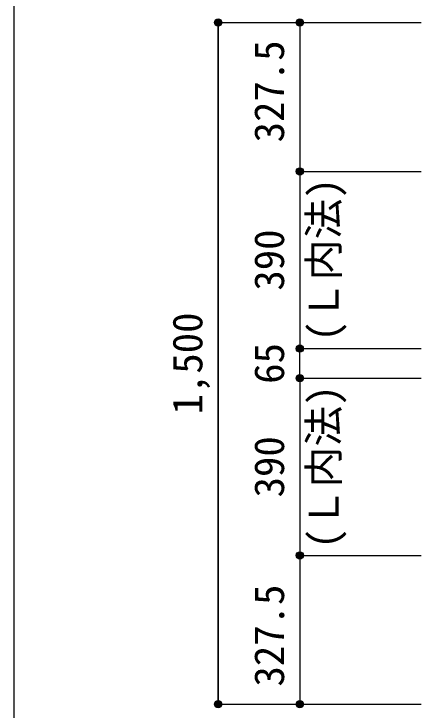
# Model space of a CAD drawing. Units: millimetres at full size, sheet at 1:30. Extents: x -5973 to 5954, y -4195 to 4201.
# Drawn here: x -5973 to -5076, y -2505 to -973 of the extents above; entities that cross this region are included whole.
import ezdxf
from ezdxf.enums import TextEntityAlignment as Align

# ---------------------------------------------------------------- set-up
doc = ezdxf.new("R2010")
doc.units = ezdxf.units.MM
doc.header["$LTSCALE"] = 30
doc.header["$PDMODE"] = 32
doc.header["$PDSIZE"] = 15
for name, color, linetype in [('0-7_文字', 4, 'Continuous'), ('0-D_寸法', 4, 'Continuous'), ('F-0_枠', 6, 'Continuous')]:
    doc.layers.add(name, color=color, linetype=linetype)
doc.styles.add('ＭＳ ゴシック', font='')
doc.styles.get('ＭＳ ゴシック').set_extended_font_data('MS Gothic')

msp = doc.modelspace()

# ---------------------------------------------------------------- linework, layer by layer
at = {"layer": '0-D_寸法'}
for p, q in [((-5522.84, -992.16), (-5342.84, -992.16)), ((-5522.84, -992.16), (-5342.84, -992.16)), ((-5522.84, -992.16), (-5522.84, -2492.16)), ((-5522.84, -2492.16), (-5522.84, -992.16)), ((-5342.84, -992.16), (-5075.8, -992.16)), ((-5342.84, -992.16), (-5342.84, -1319.66)), ((-5342.84, -992.16), (-5075.8, -992.16)), ((-5342.84, -1319.66), (-5075.8, -1319.66)), ((-5342.84, -1774.66), (-5342.84, -1709.66)), ((-5342.84, -1709.66), (-5075.8, -1709.66)), ((-5342.84, -1774.66), (-5075.8, -1774.66)), ((-5342.84, -1774.66), (-5342.84, -2164.66)), ((-5342.84, -1774.66), (-5075.8, -1774.66)), ((-5342.84, -2164.66), (-5075.8, -2164.66)), ((-5522.84, -2492.16), (-5342.84, -2492.16))]:
    msp.add_line(p, q, dxfattribs=at)
for points in [[(-5342.84, -1319.66), (-5342.84, -1709.66), (-5075.8, -1709.66)], [(-5342.84, -2164.66), (-5342.84, -2492.16), (-5075.8, -2492.16)]]:
    msp.add_lwpolyline(points, dxfattribs=at)
for centre, radius in [((-5522.84, -992.16), 8), ((-5522.84, -992.16), 7.2), ((-5522.84, -992.16), 6.4), ((-5522.84, -992.16), 5.6), ((-5522.84, -992.16), 4.8), ((-5522.84, -992.16), 4), ((-5522.84, -992.16), 3.2), ((-5522.84, -992.16), 2.4), ((-5522.84, -992.16), 1.6), ((-5522.84, -992.16), 0.8), ((-5342.84, -992.16), 8), ((-5342.84, -992.16), 7.2), ((-5342.84, -992.16), 6.4), ((-5342.84, -992.16), 5.6), ((-5342.84, -992.16), 4.8), ((-5342.84, -992.16), 4), ((-5342.84, -992.16), 3.2), ((-5342.84, -992.16), 2.4), ((-5342.84, -992.16), 1.6), ((-5342.84, -992.16), 0.8), ((-5342.84, -1319.66), 8), ((-5342.84, -1319.66), 7.2), ((-5342.84, -1319.66), 6.4), ((-5342.84, -1319.66), 5.6), ((-5342.84, -1319.66), 4.8), ((-5342.84, -1319.66), 4), ((-5342.84, -1319.66), 3.2), ((-5342.84, -1319.66), 2.4), ((-5342.84, -1319.66), 1.6), ((-5342.84, -1319.66), 0.8), ((-5342.84, -1709.66), 8), ((-5342.84, -1709.66), 7.2), ((-5342.84, -1709.66), 6.4), ((-5342.84, -1709.66), 5.6), ((-5342.84, -1709.66), 4.8), ((-5342.84, -1709.66), 4), ((-5342.84, -1709.66), 3.2), ((-5342.84, -1709.66), 2.4), ((-5342.84, -1709.66), 1.6), ((-5342.84, -1709.66), 0.8), ((-5342.84, -1774.66), 8), ((-5342.84, -1774.66), 7.2), ((-5342.84, -1774.66), 6.4), ((-5342.84, -1774.66), 5.6), ((-5342.84, -1774.66), 4.8), ((-5342.84, -1774.66), 4), ((-5342.84, -1774.66), 3.2), ((-5342.84, -1774.66), 2.4), ((-5342.84, -1774.66), 1.6), ((-5342.84, -1774.66), 0.8), ((-5342.84, -2164.66), 8), ((-5342.84, -2164.66), 7.2), ((-5342.84, -2164.66), 6.4), ((-5342.84, -2164.66), 5.6), ((-5342.84, -2164.66), 4.8), ((-5342.84, -2164.66), 4), ((-5342.84, -2164.66), 3.2), ((-5342.84, -2164.66), 2.4), ((-5342.84, -2164.66), 1.6), ((-5342.84, -2164.66), 0.8), ((-5522.84, -2492.16), 8), ((-5522.84, -2492.16), 7.2), ((-5522.84, -2492.16), 6.4), ((-5522.84, -2492.16), 5.6), ((-5522.84, -2492.16), 4.8), ((-5522.84, -2492.16), 4), ((-5522.84, -2492.16), 3.2), ((-5522.84, -2492.16), 2.4), ((-5522.84, -2492.16), 1.6), ((-5522.84, -2492.16), 0.8), ((-5342.84, -2492.16), 8), ((-5342.84, -2492.16), 7.2), ((-5342.84, -2492.16), 6.4), ((-5342.84, -2492.16), 5.6), ((-5342.84, -2492.16), 4.8), ((-5342.84, -2492.16), 4), ((-5342.84, -2492.16), 3.2), ((-5342.84, -2492.16), 2.4), ((-5342.84, -2492.16), 1.6), ((-5342.84, -2492.16), 0.8)]:
    msp.add_circle(centre, radius, dxfattribs=at)
at = {"layer": '0-D_寸法', "color": 7}
for p in [(-5522.84, -992.16), (-5342.84, -992.16), (-5342.84, -992.16), (-5342.84, -1319.66), (-5342.84, -1319.66), (-5342.84, -1709.66), (-5342.84, -1709.66), (-5342.84, -1709.66), (-5342.84, -1774.66), (-5342.84, -1774.66), (-5342.84, -1774.66), (-5342.84, -2164.66), (-5342.84, -2164.66), (-5522.84, -2492.16), (-5342.84, -2492.16), (-5342.84, -2492.16)]:
    msp.add_point(p, dxfattribs=at)
at = {"layer": 'F-0_枠'}
msp.add_line((-5972.88, 4201.15), (-5972.88, -4195.24), dxfattribs=at)

# ---------------------------------------------------------------- texts
at = {"layer": '0-7_文字', "style": 'ＭＳ ゴシック'}
for p in [(-5237.84, -1694.16), (-5237.84, -2150.16)]:
    msp.add_text('(Ｌ内法)', height=65.98, rotation=90, dxfattribs=at).set_placement(p, align=Align.BOTTOM_LEFT)
at = {"layer": '0-D_寸法', "style": 'ＭＳ ゴシック'}
for s, p in [('327.5', (-5357.84, -1255.91)), ('390', (-5357.84, -1582.16)), ('1,500', (-5537.84, -1854.66)), ('65', (-5357.84, -1787.16)), ('390', (-5357.84, -2037.16)), ('327.5', (-5357.84, -2453.41))]:
    msp.add_text(s, height=65.98, rotation=90, dxfattribs=at).set_placement(p, align=Align.BOTTOM_LEFT)

doc.saveas('drawing.dxf')
